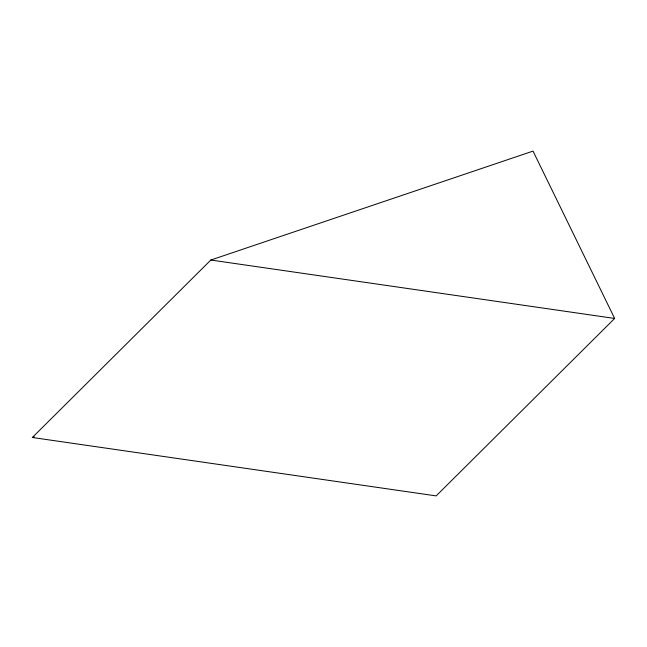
<?xml version="1.0" encoding="UTF-8"?>
<svg xmlns="http://www.w3.org/2000/svg" width="647" height="647" viewBox="0 0 647 647"><rect width="100%" height="100%" fill="white"/><g stroke="black" fill="none" stroke-linecap="round" stroke-linejoin="round"><path stroke-width="0.97" d="M32.35 437.485L210.841 260.029L533.031 151.099L614.65 318.445L436.159 495.901L32.35 437.485L34.259 436.838M210.841 260.029L614.65 318.445"/></g></svg>
